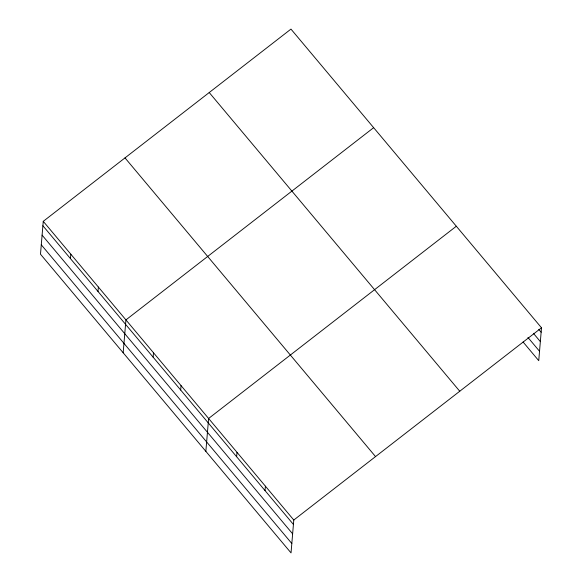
<?xml version="1.0" encoding="UTF-8"?>
<svg xmlns="http://www.w3.org/2000/svg" width="582" height="582" viewBox="0 0 582 582"><rect width="100%" height="100%" fill="white"/><g stroke="black" fill="none" stroke-linecap="round" stroke-linejoin="round"><path stroke-width="0.87" d="M43.257 221.335L40.493 254.203L291.036 552.9L293.794 520.032L43.257 221.335L290.964 29.1L541.507 327.797L538.743 360.665L523.102 342.012M70.444 258.604L70.815 254.196M98.002 291.458L98.373 287.05M123.173 352.772L125.93 319.904L373.644 127.669M153.124 357.173L153.488 352.765M180.682 390.035L181.053 385.619M205.853 451.341L208.611 418.48L456.324 226.238M236.634 456.739L237.005 452.33M265.028 490.597L265.399 486.181M293.794 520.032L541.507 327.797M538.816 329.448L541.136 332.213M533.396 333.311L540.343 341.598M527.947 337.458L539.536 351.273M209.222 92.538L459.758 391.235M124.999 157.897L375.536 456.594M42.886 225.751L293.423 524.447M42.093 235.135L292.637 533.84M41.286 244.811L291.822 543.508"/></g></svg>
